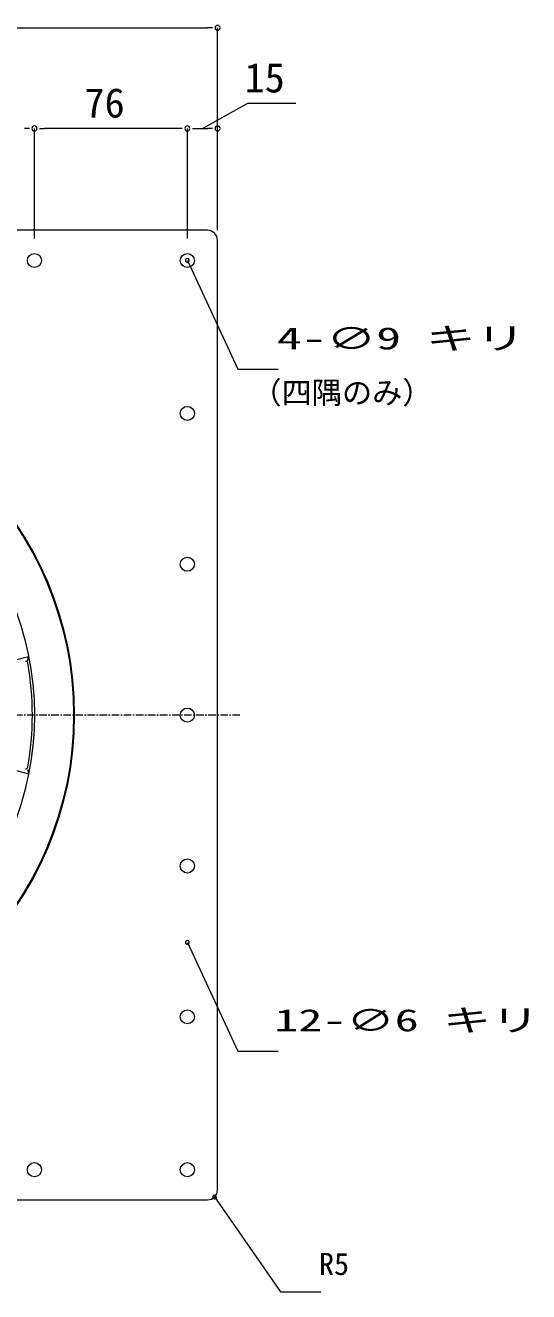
# Model space of a CAD drawing. Units: millimetres, scale not verified. Extents: x -1380 to 1380, y -955 to 955.
# Drawn here: x -305 to -54, y -62 to 568 of the extents above; entities that cross this region are included whole.
import ezdxf
from ezdxf.enums import TextEntityAlignment as Align

# ---------------------------------------------------------------- set-up
doc = ezdxf.new("R2010")
doc.units = ezdxf.units.MM
doc.header["$LTSCALE"] = 3
doc.linetypes.add('USER1', pattern=[2, 1.25, -0.25, 0.25, -0.25])
for name, color, linetype, lineweight in [('0-0_0', 7, 'Continuous', 15), ('0-2_L-2', 7, 'Continuous', 18), ('0-3_L-1', 7, 'Continuous', 18), ('0-4_L-5', 2, 'USER1', 18), ('0-7_MOJI', 7, 'Continuous', 18), ('0-8_SUNPO', 7, 'Continuous', 18), ('0-B_L-1b', 150, 'Continuous', 18)]:
    doc.layers.add(name, color=color, linetype=linetype, lineweight=lineweight)
doc.styles.add('ＭＳ ゴシック', font='')
doc.styles.get('ＭＳ ゴシック').set_extended_font_data('MS Gothic')

msp = doc.modelspace()

# ---------------------------------------------------------------- linework, layer by layer
at = {"layer": '0-0_0'}
for p, q in [((-211.579, 566.564), (-214.079, 566.564)), ((-302.579, 516.564), (-305.079, 516.564)), ((-297.579, 516.564), (-295.079, 516.564)), ((-226.579, 516.564), (-229.079, 516.564)), ((-221.579, 516.564), (-219.079, 516.564)), ((-211.579, 516.564), (-214.079, 516.564))]:
    msp.add_line(p, q, dxfattribs=at)
for centre, radius, start, end in [((-209.079, 566.564), 1.25, 0, 180), ((-209.079, 566.564), 1.25, 180, 0), ((-300.079, 516.564), 1.25, 0, 180), ((-300.079, 516.564), 1.25, 0, 180), ((-300.079, 516.564), 1.25, 180, 0), ((-300.079, 516.564), 1.25, 180, 0), ((-224.079, 516.564), 1.25, 0, 180), ((-224.079, 516.564), 1.25, 0, 180), ((-224.079, 516.564), 1.25, 180, 0), ((-224.079, 516.564), 1.25, 180, 0), ((-209.079, 516.564), 1.25, 0, 180), ((-209.079, 516.564), 1.25, 180, 0), ((-224.079, 450.897), 0.938, 114.91168, 294.91168), ((-224.079, 450.897), 0.938, 294.91168, 114.91168), ((-224.079, 111.897), 0.938, 114.91168, 294.91168), ((-224.079, 111.897), 0.938, 294.91168, 114.91168), ((-210.544, -14.639), 0.938, 124.84369, 304.84369), ((-210.544, -14.639), 0.938, 304.84369, 124.84369)]:
    msp.add_arc(centre, radius, start, end, dxfattribs=at)
at = {"layer": '0-2_L-2'}
msp.add_circle((-450.079, 224.897), 169.5, dxfattribs=at)
for start, end in [(0, 180), (180, 0)]:
    msp.add_arc((-450.079, 224.897), 170, start, end, dxfattribs=at)
at = {"layer": '0-3_L-1'}
for p, q in [((-214.079, 465.897), (-686.079, 465.897)), ((-209.079, -11.103), (-209.079, 460.897)), ((-686.079, -16.103), (-214.079, -16.103))]:
    msp.add_line(p, q, dxfattribs=at)
for centre in [(-300.079, 450.897), (-224.079, 450.897), (-224.079, 374.897), (-224.079, 299.897), (-224.079, 224.897), (-224.079, 149.897), (-224.079, 74.897), (-300.079, -1.103), (-224.079, -1.103)]:
    msp.add_circle(centre, 3.5, dxfattribs=at)
for centre, start, end in [((-214.079, 460.897), 0, 90), ((-214.079, -11.103), 270, 0)]:
    msp.add_arc(centre, 5, start, end, dxfattribs=at)
at = {"layer": '0-4_L-5'}
msp.add_line((-197.93, 224.897), (-702.228, 224.897), dxfattribs=at)
at = {"layer": '0-8_SUNPO'}
for p, q in [((-686.079, 566.564), (-214.079, 566.564)), ((-209.079, 465.897), (-209.079, 566.564)), ((-300.079, 461.897), (-300.079, 516.564)), ((-300.079, 461.897), (-300.079, 516.564)), ((-229.079, 516.564), (-295.079, 516.564)), ((-224.079, 461.897), (-224.079, 516.564)), ((-224.079, 461.897), (-224.079, 516.564)), ((-219.079, 516.564), (-214.079, 516.564)), ((-209.079, 465.897), (-209.079, 516.564))]:
    msp.add_line(p, q, dxfattribs=at)
for points in [[(-216.579, 516.564), (-194.08, 529.064), (-170.151, 529.064)], [(-224.079, 450.897), (-198.996, 396.889), (-178.996, 396.889)], [(-224.079, 111.897), (-198.996, 57.889), (-178.996, 57.889)], [(-210.544, -14.639), (-177.753, -61.742), (-157.753, -61.742)]]:
    msp.add_lwpolyline(points, dxfattribs=at)
at = {"layer": '0-B_L-1b'}
for p, q in [((-310.211, 252.156), (-302.95, 254.101)), ((-303.534, 251.874), (-303.077, 253.618)), ((-310.211, 197.638), (-302.95, 195.692)), ((-303.534, 197.919), (-303.077, 196.176))]:
    msp.add_line(p, q, dxfattribs=at)
msp.add_circle((-450.079, 224.897), 150, dxfattribs=at)
for centre, radius, start, end in [((-304.325, 250.627), 1, 9.97778, 105), ((-450.579, 224.897), 149.5, 350.02222, 9.97778), ((-304.325, 199.167), 1, 255, 350.02222)]:
    msp.add_arc(centre, radius, start, end, dxfattribs=at)

# ---------------------------------------------------------------- texts
at = {"layer": '0-7_MOJI', "style": 'ＭＳ ゴシック'}
for s, width, p in [('4-∅9 キリ', 1.65, (-179.605, 403.412)), ('12-∅6 キリ', 1.6, (-180.9, 64.412))]:
    msp.add_text(s, height=11, dxfattribs=dict(at, width=width)).set_placement(p, align=Align.BOTTOM_LEFT)
for s, p in [('（四隅のみ）', (-192.245, 376.432)), ('R5', (-158.666, -56.742))]:
    msp.add_text(s, height=11, dxfattribs=at).set_placement(p, align=Align.BOTTOM_LEFT)
at = {"layer": '0-8_SUNPO', "style": 'ＭＳ ゴシック'}
for s, p in [('15', (-195.618, 530.064)), ('76', (-275.176, 517.564))]:
    msp.add_text(s, height=14.66, dxfattribs=at).set_placement(p, align=Align.BOTTOM_LEFT)

doc.saveas('drawing.dxf')
